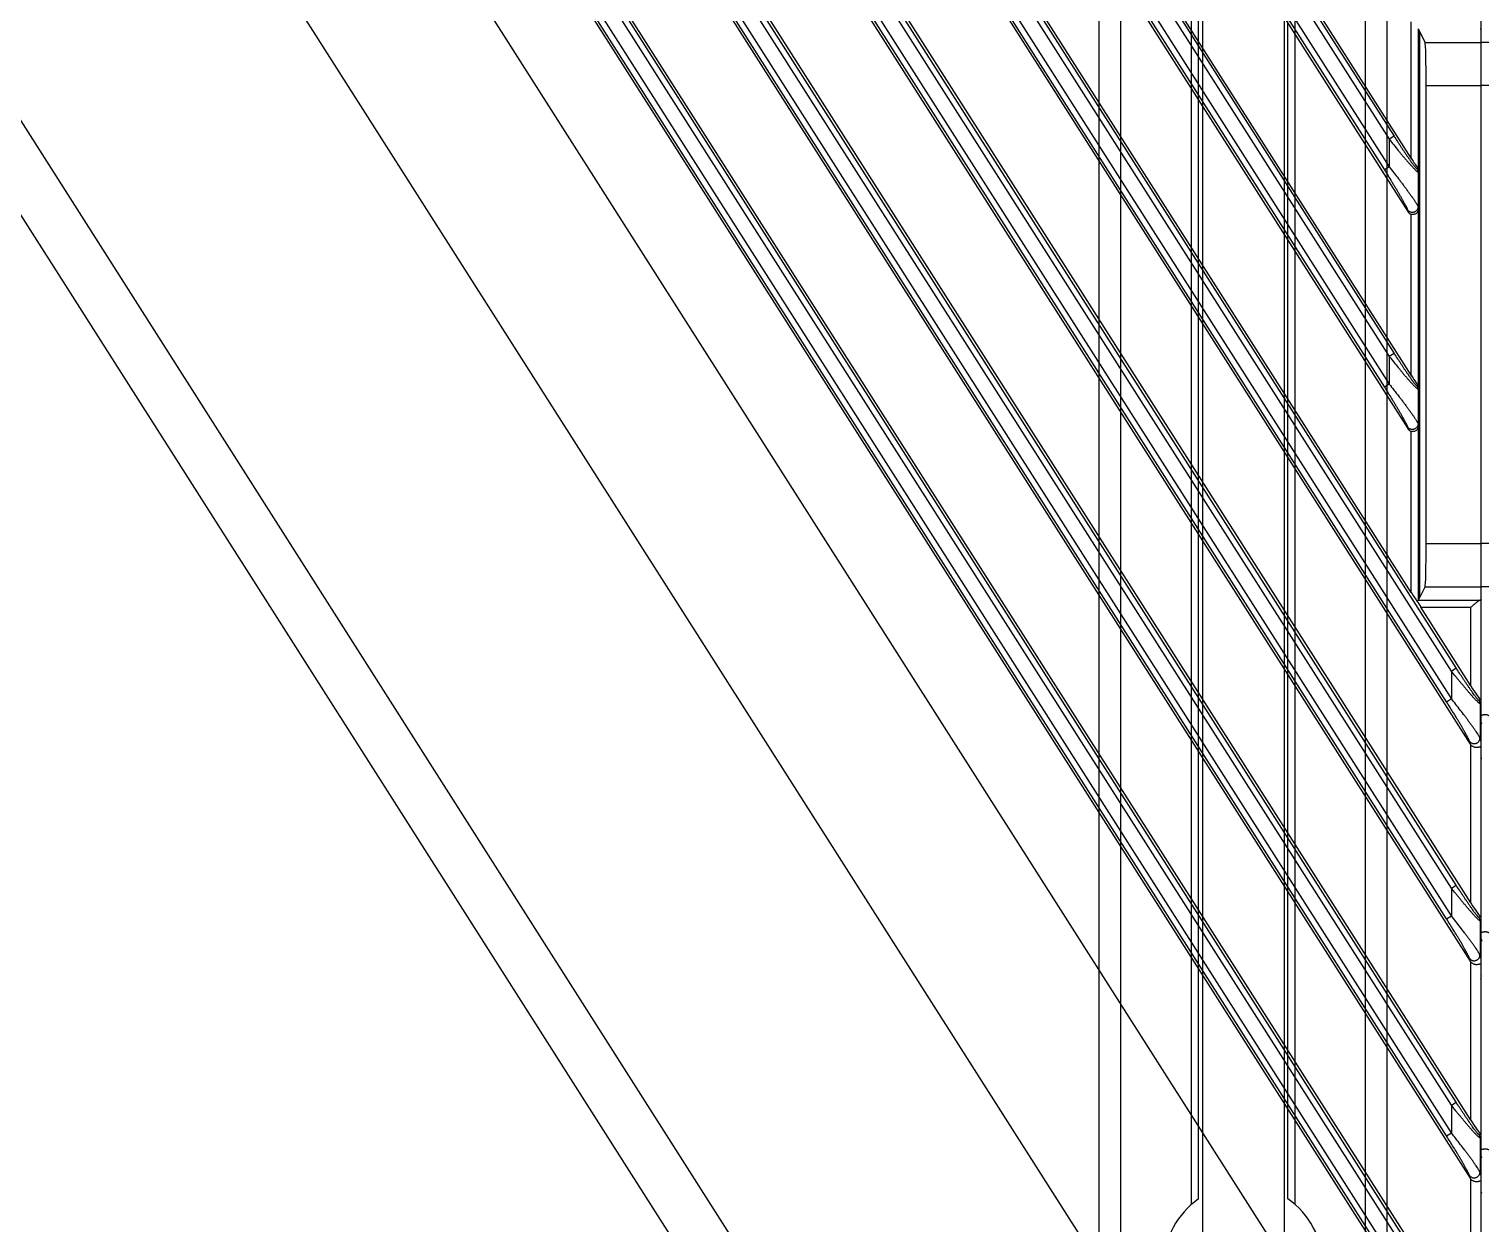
# Model space of a CAD drawing. Header units: millimetres. Extents: x 620 to 19791, y 2539 to 6969.
# Drawn here: x 16326.1 to 16427, y 4863.2 to 4946.1 of the extents above; entities that cross this region are included whole.
import ezdxf

# ---------------------------------------------------------------- set-up
doc = ezdxf.new("R2010")
doc.units = ezdxf.units.MM
doc.layers.add('02___PRT_ALL_AXES', color=7, linetype='Continuous')

# ---------------------------------------------------------------- blocks, each defined once
blk = doc.blocks.new('DTGFH')
at = {"color": 7, "linetype": 'Continuous'}
for p, q in [((8801.05, 4441.2), (8801.05, 4104.2)), ((9401.05, 4441.2), (9401.05, 4103.7)), ((9220.65, 4440.5), (9400.31, 4158.48)), ((9400.35, 4162.52), (9223.26, 4440.5)), ((9230.25, 4440.5), (9400.31, 4173.56)), ((9400.35, 4177.6), (9232.86, 4440.5)), ((9239.86, 4440.5), (9400.31, 4188.63)), ((9396.21, 4199.16), (9242.46, 4440.5)), ((9249.46, 4440.5), (9395.97, 4210.53)), ((9396.21, 4214.24), (9252.07, 4440.5)), ((9259.06, 4440.5), (9395.97, 4225.61)), ((9398.66, 4161.42), (9221.87, 4438.93)), ((9399, 4161.64), (9222.2, 4439.15)), ((9399, 4163.55), (9223.42, 4439.15)), ((9399.33, 4163.77), (9223.76, 4439.36)), ((9398.66, 4176.5), (9231.47, 4438.93)), ((9399, 4176.71), (9231.81, 4439.15)), ((9399, 4178.63), (9233.03, 4439.15)), ((9399.33, 4178.84), (9233.36, 4439.36)), ((9398.66, 4191.57), (9241.07, 4438.93)), ((9399, 4191.79), (9241.41, 4439.15)), ((9399, 4193.7), (9242.63, 4439.15)), ((9399.33, 4193.92), (9242.97, 4439.36)), ((9250.68, 4438.93), (9394.35, 4213.41)), ((9251.01, 4439.15), (9394.69, 4213.63)), ((9252.23, 4439.15), (9394.69, 4215.54)), ((9252.57, 4439.36), (9395.02, 4215.76)), ((9260.28, 4438.93), (9394.35, 4228.49)), ((9260.62, 4439.15), (9394.69, 4228.7)), ((9261.84, 4439.15), (9394.69, 4230.62)), ((9262.17, 4439.36), (9395.02, 4230.83)), ((9206.7, 4436.37), (9398.65, 4135.07)), ((9213.76, 4436.24), (9400.31, 4143.4)), ((9400.35, 4147.44), (9216.29, 4436.37)), ((9396.21, 4229.31), (9264.31, 4436.37)), ((9382.48, 4139.99), (9194.34, 4435.31)), ((9399.33, 4148.69), (9216.9, 4435.05)), ((9398.66, 4146.35), (9215.01, 4434.63)), ((9399, 4146.56), (9215.34, 4434.84)), ((9399, 4148.48), (9216.56, 4434.84)), ((9234.28, 4334.45), (9359.98, 4137.14)), ((9357.76, 4134.11), (9279.41, 4257.1)), ((9396.21, 4229.31), (9396.21, 4238.78)), ((9397.18, 4237.35), (9396.71, 4238.28)), ((9396.71, 4228.49), (9396.71, 4238.28)), ((8804.92, 4237.35), (8801.05, 4237.35)), ((9396.8, 4198.8), (9396.8, 4238.1)), ((9397.18, 4237.35), (9401.05, 4237.35)), ((8804.85, 4234.35), (8801.05, 4234.35)), ((9397.25, 4234.35), (9401.05, 4234.35)), ((9397.25, 4202.55), (9397.25, 4234.35)), ((9395.02, 4230.83), (9394.69, 4230.62)), ((9394.69, 4230.62), (9394.69, 4228.7)), ((9394.69, 4228.7), (9394.35, 4228.49)), ((9396.62, 4228.58), (9396.64, 4228.68)), ((9396.71, 4228.49), (9396.69, 4228.36)), ((9396.69, 4228.36), (9396.69, 4225.94)), ((9395.95, 4225.72), (9395.97, 4225.61)), ((9396.21, 4214.24), (9396.21, 4225.43)), ((9396.69, 4225.94), (9396.71, 4225.73)), ((9396.71, 4213.41), (9396.71, 4225.73)), ((9395.02, 4215.76), (9394.69, 4215.54)), ((9394.69, 4215.54), (9394.69, 4213.63)), ((9394.69, 4213.63), (9394.35, 4213.41)), ((9396.64, 4213.6), (9396.62, 4213.5)), ((9396.71, 4213.41), (9396.69, 4213.29)), ((9396.69, 4213.29), (9396.69, 4210.86)), ((9395.95, 4210.65), (9395.97, 4210.53)), ((9396.21, 4199.16), (9396.21, 4210.35)), ((9396.69, 4210.86), (9396.71, 4210.65)), ((9396.71, 4198.63), (9396.71, 4210.65)), ((8804.85, 4202.55), (8801.05, 4202.55)), ((9397.25, 4202.55), (9401.05, 4202.55)), ((8804.92, 4199.55), (8801.05, 4199.55)), ((9396.71, 4198.63), (9397.18, 4199.55)), ((9397.18, 4199.55), (9401.05, 4199.55)), ((9396.63, 4198.54), (9396.71, 4198.62)), ((9396.71, 4198.62), (9401.01, 4198.62)), ((9396.87, 4198.13), (9400.35, 4198.13)), ((9400.35, 4192.67), (9396.87, 4198.13)), ((9400.35, 4192.67), (9400.35, 4198.13)), ((9399, 4193.7), (9399.33, 4193.92)), ((9399, 4193.7), (9399, 4191.79)), ((9398.66, 4191.57), (9399, 4191.79)), ((9401.04, 4191.68), (9400.93, 4191.65)), ((9401.05, 4191.46), (9400.99, 4191.44)), ((9400.99, 4191.44), (9400.99, 4189.05)), ((8801.11, 4190.02), (8801.05, 4190.23)), ((9400.31, 4188.63), (9400.25, 4188.83)), ((9401.05, 4188.84), (9400.99, 4189.05)), ((9400.35, 4177.6), (9400.35, 4188.58)), ((8801.11, 4187.63), (8801.05, 4187.62)), ((9399, 4178.63), (9399.33, 4178.84)), ((9399, 4178.63), (9399, 4176.71)), ((9398.66, 4176.5), (9399, 4176.71)), ((9401.04, 4176.61), (9400.93, 4176.58)), ((9401.05, 4176.38), (9400.99, 4176.36)), ((9400.99, 4176.36), (9400.99, 4173.97)), ((8801.05, 4175.15), (8801.11, 4174.95)), ((9400.31, 4173.56), (9400.25, 4173.76)), ((9401.05, 4173.77), (9400.99, 4173.97)), ((9400.35, 4162.52), (9400.35, 4173.51)), ((8801.05, 4172.54), (8801.11, 4172.56)), ((9399, 4163.55), (9399.33, 4163.77)), ((9399, 4163.55), (9399, 4161.64)), ((9398.66, 4161.42), (9399, 4161.64)), ((9401.04, 4161.53), (9400.93, 4161.5)), ((9401.05, 4161.31), (9400.99, 4161.29)), ((9400.99, 4161.29), (9400.99, 4158.9)), ((8801.11, 4159.87), (8801.05, 4160.08)), ((9400.31, 4158.48), (9400.25, 4158.68)), ((9401.05, 4158.69), (9400.99, 4158.9)), ((9400.35, 4147.44), (9400.35, 4158.43)), ((8801.11, 4157.48), (8801.05, 4157.46))]:
    blk.add_line(p, q, dxfattribs=at)
for centre, radius, start, end in [((9396.29, 4228.36), 0.396, 0.208, 32.9741), ((9396.29, 4213.28), 0.396, 0.208, 32.9741), ((9400.59, 4191.44), 0.402, 0.1282, 32.3718), ((9400.59, 4176.36), 0.402, 0.1282, 32.3718), ((9400.59, 4161.29), 0.402, 0.1282, 32.3718)]:
    blk.add_arc(centre, radius, start, end, dxfattribs=at)
for centre, major_axis, ratio, start_param, end_param in [((8801.75, 4238.26), (0.7, 0), 0.052408, 2.812592, 3.141593), ((9396.21, 4238.27), (0.5, 0), 0.052408, 0.02618, 0.05236), ((9400.35, 4238.26), (0.7, 0), 0.052408, 0, 0.329), ((9397.17, 4234.35), (0, 3), 0.026186, -1.570796, -0.05236), ((9396.21, 4229.39), (-0.499, 0.789), 0.046753, -4.638574, -3.601913), ((9396.3, 4225.83), (-0.052, 0.405), 0.97951, -4.264838, -3.490965), ((9396.21, 4214.32), (-0.499, 0.789), 0.046753, -4.638574, -3.601913), ((9396.3, 4210.75), (-0.052, 0.405), 0.97951, -4.264838, -3.490965), ((9397.17, 4202.55), (0, 3), 0.026186, -3.089233, -1.570796), ((9396.21, 4199.24), (-0.499, 0.789), 0.046753, -4.638574, -3.652279), ((8801.75, 4198.64), (0.7, 0), 0.052408, 3.141593, 3.470593), ((9396.93, 4198.13), (-0.321, 0.499), 0.073624, 0.537273, 1.523567), ((9396.21, 4198.63), (0.5, 0), 0.052408, -0.05236, -0.02618), ((9400.35, 4198.64), (0.7, 0), 0.052408, -0.329, 0), ((9400.35, 4192.78), (-0.7, 1.1), 0.046753, -4.638574, -3.259594), ((9400.65, 4188.86), (-0.117, 0.402), 0.954439, -4.415997, -4.276035), ((9400.35, 4177.71), (-0.7, 1.1), 0.046753, -4.638574, -3.259594), ((9400.65, 4173.78), (-0.117, 0.402), 0.954439, -4.415997, -4.276035), ((9400.35, 4162.63), (-0.7, 1.1), 0.046753, -4.638574, -3.259594), ((9400.65, 4158.7), (-0.117, 0.402), 0.954439, -4.415997, -4.276035)]:
    blk.add_ellipse(centre, major_axis=major_axis, ratio=ratio, start_param=start_param, end_param=end_param, dxfattribs=at)
for points, knots in [([(9394.69, 4230.62), (9394.79, 4230.49), (9395, 4230.23), (9395.26, 4229.91), (9395.46, 4229.67), (9395.61, 4229.48), (9395.76, 4229.31), (9395.91, 4229.13), (9396.03, 4229), (9396.12, 4228.89), (9396.19, 4228.82), (9396.26, 4228.75), (9396.32, 4228.68), (9396.38, 4228.62), (9396.43, 4228.56), (9396.49, 4228.51), (9396.53, 4228.46), (9396.57, 4228.42), (9396.61, 4228.4), (9396.63, 4228.38), (9396.64, 4228.37), (9396.65, 4228.36), (9396.66, 4228.36), (9396.67, 4228.35), (9396.68, 4228.35), (9396.68, 4228.35), (9396.68, 4228.35), (9396.69, 4228.36), (9396.69, 4228.36), (9396.69, 4228.36)], [0, 0, 0, 0, 0.163599, 0.325517, 0.405208, 0.483611, 0.560291, 0.634699, 0.706102, 0.740385, 0.773533, 0.805367, 0.835691, 0.864271, 0.890851, 0.915138, 0.936821, 0.955575, 0.97109, 0.977548, 0.983108, 0.987753, 0.991491, 0.994362, 0.995508, 0.996494, 0.997369, 0.998198, 1, 1, 1, 1]), ([(9395.02, 4230.83), (9395.1, 4230.71), (9395.22, 4230.53), (9395.38, 4230.28), (9395.5, 4230.1), (9395.61, 4229.92), (9395.73, 4229.75), (9395.85, 4229.57), (9395.97, 4229.4), (9396.06, 4229.27), (9396.14, 4229.16), (9396.19, 4229.08), (9396.24, 4229.01), (9396.3, 4228.94), (9396.35, 4228.87), (9396.39, 4228.81), (9396.44, 4228.75), (9396.48, 4228.7), (9396.52, 4228.65), (9396.55, 4228.62), (9396.57, 4228.6), (9396.58, 4228.59), (9396.59, 4228.58), (9396.6, 4228.57), (9396.61, 4228.57), (9396.61, 4228.57), (9396.62, 4228.57), (9396.62, 4228.57), (9396.62, 4228.57), (9396.62, 4228.57), (9396.62, 4228.57), (9396.62, 4228.58)], [0, 0, 0, 0, 0.15694, 0.235083, 0.312792, 0.389889, 0.466133, 0.541222, 0.614757, 0.686184, 0.720877, 0.754726, 0.78758, 0.819246, 0.849499, 0.878053, 0.90457, 0.928641, 0.949798, 0.96753, 0.974953, 0.981338, 0.986644, 0.990849, 0.993984, 0.99519, 0.9962, 0.997085, 0.997946, 0.99889, 1, 1, 1, 1]), ([(9394.35, 4228.49), (9394.44, 4228.36), (9394.6, 4228.09), (9394.81, 4227.76), (9394.97, 4227.49), (9395.09, 4227.3), (9395.21, 4227.1), (9395.32, 4226.91), (9395.43, 4226.72), (9395.54, 4226.54), (9395.64, 4226.37), (9395.71, 4226.22), (9395.77, 4226.12), (9395.81, 4226.04), (9395.85, 4225.97), (9395.88, 4225.91), (9395.91, 4225.85), (9395.93, 4225.8), (9395.94, 4225.77), (9395.94, 4225.75), (9395.95, 4225.74), (9395.95, 4225.73), (9395.95, 4225.72)], [0, 0, 0, 0, 0.147854, 0.294636, 0.367264, 0.439153, 0.510088, 0.579799, 0.647935, 0.714028, 0.777425, 0.83718, 0.86528, 0.891898, 0.916748, 0.939475, 0.959663, 0.976821, 0.984101, 0.990427, 0.995741, 1, 1, 1, 1]), ([(9394.69, 4228.7), (9394.8, 4228.56), (9395.01, 4228.29), (9395.28, 4227.95), (9395.49, 4227.67), (9395.64, 4227.47), (9395.79, 4227.27), (9395.94, 4227.08), (9396.07, 4226.89), (9396.2, 4226.71), (9396.33, 4226.53), (9396.42, 4226.4), (9396.49, 4226.29), (9396.53, 4226.22), (9396.57, 4226.16), (9396.61, 4226.1), (9396.64, 4226.05), (9396.66, 4226.01), (9396.67, 4225.98), (9396.68, 4225.97), (9396.68, 4225.95), (9396.69, 4225.94), (9396.69, 4225.94)], [0, 0, 0, 0, 0.154445, 0.30727, 0.382534, 0.456692, 0.529432, 0.600377, 0.669045, 0.734822, 0.796897, 0.854183, 0.880595, 0.905226, 0.927827, 0.94811, 0.965769, 0.980485, 0.986646, 0.991965, 0.996419, 1, 1, 1, 1]), ([(9396.71, 4228.49), (9396.71, 4228.5), (9396.71, 4228.54), (9396.7, 4228.59), (9396.67, 4228.63), (9396.66, 4228.66), (9396.64, 4228.68)], [0, 0, 0, 0, 0.23991, 0.484403, 0.736695, 1, 1, 1, 1]), ([(9396.69, 4225.94), (9396.69, 4225.92), (9396.68, 4225.87), (9396.67, 4225.81), (9396.64, 4225.76), (9396.61, 4225.7), (9396.56, 4225.66), (9396.51, 4225.61), (9396.46, 4225.58), (9396.4, 4225.56), (9396.34, 4225.55), (9396.27, 4225.54), (9396.21, 4225.55), (9396.15, 4225.57), (9396.09, 4225.59), (9396.04, 4225.63), (9395.99, 4225.67), (9395.96, 4225.71), (9395.95, 4225.72)], [0, 0, 0, 0, 0.061771, 0.123674, 0.185724, 0.247974, 0.310429, 0.373081, 0.435901, 0.498841, 0.561846, 0.62485, 0.687789, 0.750605, 0.813254, 0.8757, 0.937956, 1, 1, 1, 1]), ([(9396.21, 4225.43), (9396.25, 4225.42), (9396.32, 4225.41), (9396.42, 4225.42), (9396.51, 4225.45), (9396.58, 4225.49), (9396.64, 4225.54), (9396.68, 4225.6), (9396.71, 4225.66), (9396.71, 4225.71), (9396.71, 4225.73)], [0, 0, 0, 0, 0.160899, 0.314742, 0.456494, 0.584742, 0.700638, 0.806545, 0.905309, 1, 1, 1, 1]), ([(9394.69, 4215.54), (9394.79, 4215.41), (9395, 4215.16), (9395.26, 4214.84), (9395.46, 4214.59), (9395.61, 4214.41), (9395.76, 4214.23), (9395.91, 4214.06), (9396.03, 4213.92), (9396.12, 4213.82), (9396.19, 4213.74), (9396.26, 4213.67), (9396.32, 4213.6), (9396.38, 4213.54), (9396.43, 4213.48), (9396.49, 4213.43), (9396.53, 4213.39), (9396.57, 4213.35), (9396.61, 4213.32), (9396.63, 4213.3), (9396.64, 4213.29), (9396.65, 4213.29), (9396.66, 4213.28), (9396.67, 4213.28), (9396.68, 4213.28), (9396.68, 4213.28), (9396.68, 4213.28), (9396.69, 4213.28), (9396.69, 4213.28), (9396.69, 4213.29)], [0, 0, 0, 0, 0.163599, 0.325517, 0.405208, 0.483611, 0.560291, 0.634699, 0.706102, 0.740385, 0.773533, 0.805367, 0.835691, 0.864271, 0.890851, 0.915138, 0.936821, 0.955575, 0.97109, 0.977548, 0.983108, 0.987753, 0.991491, 0.994362, 0.995508, 0.996494, 0.997369, 0.998198, 1, 1, 1, 1]), ([(9395.02, 4215.76), (9395.1, 4215.63), (9395.22, 4215.45), (9395.38, 4215.21), (9395.5, 4215.03), (9395.61, 4214.85), (9395.73, 4214.67), (9395.85, 4214.5), (9395.97, 4214.33), (9396.06, 4214.19), (9396.14, 4214.09), (9396.19, 4214.01), (9396.24, 4213.93), (9396.3, 4213.86), (9396.35, 4213.8), (9396.39, 4213.73), (9396.44, 4213.67), (9396.48, 4213.62), (9396.52, 4213.58), (9396.55, 4213.55), (9396.57, 4213.53), (9396.58, 4213.51), (9396.59, 4213.5), (9396.6, 4213.5), (9396.61, 4213.49), (9396.61, 4213.49), (9396.62, 4213.49), (9396.62, 4213.49), (9396.62, 4213.49), (9396.62, 4213.5), (9396.62, 4213.5), (9396.62, 4213.5)], [0, 0, 0, 0, 0.15694, 0.235083, 0.312792, 0.389889, 0.466133, 0.541222, 0.614757, 0.686184, 0.720877, 0.754726, 0.78758, 0.819246, 0.849499, 0.878053, 0.90457, 0.928641, 0.949798, 0.96753, 0.974953, 0.981338, 0.986644, 0.990849, 0.993984, 0.99519, 0.9962, 0.997085, 0.997946, 0.99889, 1, 1, 1, 1]), ([(9394.35, 4213.41), (9394.44, 4213.28), (9394.6, 4213.01), (9394.81, 4212.68), (9394.97, 4212.42), (9395.09, 4212.22), (9395.21, 4212.03), (9395.32, 4211.84), (9395.43, 4211.65), (9395.54, 4211.47), (9395.64, 4211.29), (9395.71, 4211.15), (9395.77, 4211.04), (9395.81, 4210.97), (9395.85, 4210.9), (9395.88, 4210.83), (9395.91, 4210.77), (9395.93, 4210.73), (9395.94, 4210.7), (9395.94, 4210.68), (9395.95, 4210.66), (9395.95, 4210.65), (9395.95, 4210.65)], [0, 0, 0, 0, 0.147854, 0.294636, 0.367264, 0.439153, 0.510088, 0.579799, 0.647935, 0.714028, 0.777425, 0.83718, 0.86528, 0.891898, 0.916748, 0.939475, 0.959663, 0.976821, 0.984101, 0.990427, 0.995741, 1, 1, 1, 1]), ([(9394.69, 4213.63), (9394.8, 4213.49), (9395.01, 4213.21), (9395.28, 4212.87), (9395.49, 4212.6), (9395.64, 4212.4), (9395.79, 4212.2), (9395.94, 4212), (9396.07, 4211.81), (9396.2, 4211.63), (9396.33, 4211.46), (9396.42, 4211.32), (9396.49, 4211.22), (9396.53, 4211.15), (9396.57, 4211.08), (9396.61, 4211.02), (9396.64, 4210.97), (9396.66, 4210.93), (9396.67, 4210.91), (9396.68, 4210.89), (9396.68, 4210.88), (9396.69, 4210.87), (9396.69, 4210.86)], [0, 0, 0, 0, 0.154445, 0.30727, 0.382534, 0.456692, 0.529432, 0.600377, 0.669045, 0.734822, 0.796897, 0.854183, 0.880595, 0.905226, 0.927827, 0.94811, 0.965769, 0.980485, 0.986646, 0.991965, 0.996419, 1, 1, 1, 1]), ([(9396.71, 4213.41), (9396.71, 4213.43), (9396.71, 4213.46), (9396.7, 4213.51), (9396.67, 4213.56), (9396.66, 4213.59), (9396.64, 4213.6)], [0, 0, 0, 0, 0.23991, 0.484403, 0.736695, 1, 1, 1, 1]), ([(9396.69, 4210.86), (9396.69, 4210.84), (9396.68, 4210.8), (9396.67, 4210.74), (9396.64, 4210.68), (9396.61, 4210.63), (9396.56, 4210.58), (9396.51, 4210.54), (9396.46, 4210.51), (9396.4, 4210.49), (9396.34, 4210.47), (9396.27, 4210.47), (9396.21, 4210.48), (9396.15, 4210.49), (9396.09, 4210.52), (9396.04, 4210.55), (9395.99, 4210.6), (9395.96, 4210.63), (9395.95, 4210.65)], [0, 0, 0, 0, 0.061771, 0.123674, 0.185724, 0.247974, 0.310429, 0.373081, 0.435901, 0.498841, 0.561846, 0.62485, 0.687789, 0.750605, 0.813254, 0.8757, 0.937956, 1, 1, 1, 1]), ([(9396.21, 4210.35), (9396.25, 4210.35), (9396.32, 4210.34), (9396.42, 4210.35), (9396.51, 4210.38), (9396.58, 4210.42), (9396.64, 4210.47), (9396.68, 4210.53), (9396.71, 4210.59), (9396.71, 4210.63), (9396.71, 4210.65)], [0, 0, 0, 0, 0.160899, 0.314742, 0.456494, 0.584742, 0.700638, 0.806545, 0.905309, 1, 1, 1, 1]), ([(9401.01, 4198.62), (9401.01, 4198.62), (9401, 4198.62), (9400.99, 4198.62), (9400.97, 4198.61), (9400.95, 4198.6), (9400.93, 4198.59), (9400.89, 4198.56), (9400.85, 4198.54), (9400.8, 4198.5), (9400.73, 4198.44), (9400.63, 4198.37), (9400.54, 4198.29), (9400.45, 4198.21), (9400.38, 4198.15), (9400.35, 4198.13)], [0, 0, 0, 0, 0.013463, 0.028958, 0.046471, 0.065932, 0.110248, 0.160922, 0.216933, 0.277361, 0.408429, 0.549248, 0.696374, 0.84732, 1, 1, 1, 1]), ([(9400.93, 4191.65), (9400.93, 4191.65), (9400.92, 4191.65), (9400.92, 4191.65), (9400.91, 4191.66), (9400.9, 4191.66), (9400.89, 4191.67), (9400.88, 4191.68), (9400.87, 4191.69), (9400.85, 4191.71), (9400.83, 4191.73), (9400.8, 4191.77), (9400.76, 4191.82), (9400.72, 4191.87), (9400.67, 4191.93), (9400.62, 4192), (9400.55, 4192.09), (9400.47, 4192.21), (9400.36, 4192.37), (9400.25, 4192.53), (9400.14, 4192.69), (9400.02, 4192.86), (9399.91, 4193.03), (9399.79, 4193.21), (9399.68, 4193.38), (9399.52, 4193.62), (9399.41, 4193.8), (9399.33, 4193.92)], [0, 0, 0, 0, 0.001988, 0.003277, 0.004801, 0.008605, 0.013451, 0.019328, 0.026206, 0.034036, 0.042764, 0.062675, 0.085465, 0.110691, 0.137955, 0.166932, 0.197336, 0.261568, 0.329268, 0.399486, 0.471568, 0.545042, 0.619552, 0.694837, 0.77068, 0.84692, 1, 1, 1, 1]), ([(9400.99, 4191.44), (9400.99, 4191.44), (9400.98, 4191.44), (9400.97, 4191.44), (9400.96, 4191.45), (9400.95, 4191.45), (9400.94, 4191.46), (9400.92, 4191.48), (9400.89, 4191.5), (9400.85, 4191.54), (9400.81, 4191.58), (9400.76, 4191.63), (9400.7, 4191.69), (9400.65, 4191.74), (9400.56, 4191.83), (9400.46, 4191.95), (9400.32, 4192.1), (9400.19, 4192.26), (9400.04, 4192.43), (9399.9, 4192.6), (9399.75, 4192.78), (9399.6, 4192.96), (9399.45, 4193.14), (9399.25, 4193.39), (9399.1, 4193.58), (9399, 4193.7)], [0, 0, 0, 0, 0.002036, 0.004765, 0.008306, 0.012701, 0.017956, 0.024063, 0.038745, 0.05652, 0.077106, 0.100208, 0.125538, 0.152825, 0.181822, 0.244102, 0.310933, 0.381227, 0.454167, 0.529124, 0.605619, 0.683271, 0.76177, 0.840872, 1, 1, 1, 1]), ([(9400.99, 4189.05), (9400.99, 4189.05), (9400.98, 4189.06), (9400.97, 4189.09), (9400.95, 4189.13), (9400.92, 4189.18), (9400.89, 4189.23), (9400.85, 4189.3), (9400.79, 4189.39), (9400.71, 4189.51), (9400.6, 4189.67), (9400.48, 4189.84), (9400.35, 4190.02), (9400.21, 4190.21), (9400.07, 4190.4), (9399.88, 4190.66), (9399.62, 4190.99), (9399.31, 4191.39), (9399.1, 4191.65), (9399, 4191.79)], [0, 0, 0, 0, 0.00509, 0.010986, 0.025069, 0.041978, 0.061422, 0.083117, 0.106791, 0.15915, 0.216898, 0.278823, 0.34401, 0.411766, 0.481566, 0.552988, 0.699417, 0.848964, 1, 1, 1, 1]), ([(9400.25, 4188.83), (9400.25, 4188.84), (9400.25, 4188.85), (9400.24, 4188.88), (9400.22, 4188.92), (9400.2, 4188.98), (9400.17, 4189.04), (9400.13, 4189.11), (9400.08, 4189.2), (9400.01, 4189.34), (9399.92, 4189.5), (9399.82, 4189.67), (9399.72, 4189.85), (9399.61, 4190.04), (9399.5, 4190.22), (9399.34, 4190.48), (9399.15, 4190.8), (9398.91, 4191.18), (9398.74, 4191.44), (9398.66, 4191.57)], [0, 0, 0, 0, 0.005901, 0.012735, 0.028952, 0.048163, 0.069902, 0.093761, 0.1194, 0.174923, 0.234768, 0.297789, 0.363198, 0.430435, 0.499095, 0.568871, 0.710853, 0.85493, 1, 1, 1, 1]), ([(9401.05, 4191.69), (9401.05, 4191.69), (9401.05, 4191.68), (9401.05, 4191.68), (9401.05, 4191.68), (9401.05, 4191.68), (9401.04, 4191.68), (9401.04, 4191.68), (9401.04, 4191.68), (9401.04, 4191.68), (9401.04, 4191.68)], [0, 0, 0, 0, 0.134296, 0.239838, 0.325336, 0.408088, 0.50825, 0.637794, 0.80127, 1, 1, 1, 1]), ([(8801.75, 4190.49), (8801.73, 4190.51), (8801.7, 4190.54), (8801.64, 4190.58), (8801.58, 4190.62), (8801.51, 4190.64), (8801.45, 4190.66), (8801.38, 4190.66), (8801.32, 4190.66), (8801.27, 4190.66), (8801.23, 4190.65), (8801.2, 4190.65), (8801.17, 4190.64), (8801.14, 4190.63), (8801.12, 4190.62), (8801.11, 4190.62), (8801.09, 4190.62), (8801.08, 4190.61), (8801.07, 4190.61), (8801.06, 4190.62), (8801.06, 4190.62), (8801.05, 4190.63), (8801.05, 4190.64), (8801.05, 4190.65), (8801.05, 4190.66)], [0, 0, 0, 0, 0.092092, 0.18383, 0.274482, 0.363041, 0.448376, 0.529457, 0.605459, 0.675766, 0.739913, 0.769539, 0.797439, 0.847676, 0.869774, 0.889641, 0.907107, 0.922074, 0.934647, 0.945489, 0.956057, 0.968087, 0.982675, 1, 1, 1, 1]), ([(9400.25, 4188.83), (9400.27, 4188.82), (9400.29, 4188.78), (9400.34, 4188.74), (9400.39, 4188.71), (9400.45, 4188.68), (9400.51, 4188.67), (9400.57, 4188.66), (9400.64, 4188.67), (9400.7, 4188.68), (9400.76, 4188.7), (9400.81, 4188.73), (9400.86, 4188.77), (9400.91, 4188.82), (9400.94, 4188.87), (9400.97, 4188.93), (9400.98, 4188.99), (9400.99, 4189.03), (9400.99, 4189.05)], [0, 0, 0, 0, 0.061114, 0.122614, 0.184534, 0.246921, 0.309743, 0.372937, 0.436398, 0.5, 0.563602, 0.627063, 0.690257, 0.753079, 0.815466, 0.877386, 0.938886, 1, 1, 1, 1]), ([(9400.35, 4188.58), (9400.36, 4188.57), (9400.4, 4188.53), (9400.46, 4188.49), (9400.52, 4188.46), (9400.58, 4188.43), (9400.65, 4188.42), (9400.71, 4188.41), (9400.77, 4188.41), (9400.83, 4188.41), (9400.87, 4188.42), (9400.9, 4188.43), (9400.93, 4188.43), (9400.95, 4188.44), (9400.98, 4188.45), (9400.99, 4188.45), (9401, 4188.45), (9401.02, 4188.46), (9401.03, 4188.46), (9401.03, 4188.45), (9401.04, 4188.45), (9401.05, 4188.44), (9401.05, 4188.43), (9401.05, 4188.42), (9401.05, 4188.41)], [0, 0, 0, 0, 0.092092, 0.18383, 0.274482, 0.363041, 0.448376, 0.529457, 0.605459, 0.675766, 0.739913, 0.769539, 0.797439, 0.847676, 0.869774, 0.889641, 0.907107, 0.922074, 0.934647, 0.945489, 0.956057, 0.968087, 0.982675, 1, 1, 1, 1]), ([(8801.05, 4187.39), (8801.05, 4187.39), (8801.05, 4187.39), (8801.05, 4187.39), (8801.05, 4187.39), (8801.05, 4187.39), (8801.05, 4187.39), (8801.06, 4187.39), (8801.06, 4187.39), (8801.06, 4187.39), (8801.06, 4187.39)], [0, 0, 0, 0, 0.134296, 0.239838, 0.325336, 0.408088, 0.50825, 0.637794, 0.80127, 1, 1, 1, 1]), ([(9400.93, 4176.58), (9400.93, 4176.58), (9400.92, 4176.58), (9400.92, 4176.58), (9400.91, 4176.58), (9400.9, 4176.59), (9400.89, 4176.59), (9400.88, 4176.61), (9400.87, 4176.62), (9400.85, 4176.63), (9400.83, 4176.66), (9400.8, 4176.7), (9400.76, 4176.74), (9400.72, 4176.8), (9400.67, 4176.86), (9400.62, 4176.92), (9400.55, 4177.02), (9400.47, 4177.14), (9400.36, 4177.29), (9400.25, 4177.45), (9400.14, 4177.62), (9400.02, 4177.78), (9399.91, 4177.96), (9399.79, 4178.13), (9399.68, 4178.31), (9399.52, 4178.54), (9399.41, 4178.72), (9399.33, 4178.84)], [0, 0, 0, 0, 0.001988, 0.003277, 0.004801, 0.008605, 0.013451, 0.019328, 0.026206, 0.034036, 0.042764, 0.062675, 0.085465, 0.110691, 0.137955, 0.166932, 0.197336, 0.261568, 0.329268, 0.399486, 0.471568, 0.545042, 0.619552, 0.694837, 0.77068, 0.84692, 1, 1, 1, 1]), ([(9400.99, 4176.36), (9400.99, 4176.36), (9400.98, 4176.36), (9400.97, 4176.37), (9400.96, 4176.37), (9400.95, 4176.38), (9400.94, 4176.39), (9400.92, 4176.4), (9400.89, 4176.43), (9400.85, 4176.46), (9400.81, 4176.51), (9400.76, 4176.55), (9400.7, 4176.61), (9400.65, 4176.67), (9400.56, 4176.76), (9400.46, 4176.88), (9400.32, 4177.03), (9400.19, 4177.19), (9400.04, 4177.35), (9399.9, 4177.53), (9399.75, 4177.7), (9399.6, 4177.88), (9399.45, 4178.07), (9399.25, 4178.31), (9399.1, 4178.5), (9399, 4178.63)], [0, 0, 0, 0, 0.002036, 0.004765, 0.008306, 0.012701, 0.017956, 0.024063, 0.038745, 0.05652, 0.077106, 0.100208, 0.125538, 0.152825, 0.181822, 0.244102, 0.310933, 0.381227, 0.454167, 0.529124, 0.605619, 0.683271, 0.76177, 0.840872, 1, 1, 1, 1]), ([(9400.99, 4173.97), (9400.99, 4173.98), (9400.98, 4173.99), (9400.97, 4174.01), (9400.95, 4174.05), (9400.92, 4174.1), (9400.89, 4174.16), (9400.85, 4174.22), (9400.79, 4174.31), (9400.71, 4174.44), (9400.6, 4174.6), (9400.48, 4174.77), (9400.35, 4174.95), (9400.21, 4175.13), (9400.07, 4175.32), (9399.88, 4175.58), (9399.62, 4175.91), (9399.31, 4176.31), (9399.1, 4176.58), (9399, 4176.71)], [0, 0, 0, 0, 0.00509, 0.010986, 0.025069, 0.041978, 0.061422, 0.083117, 0.106791, 0.15915, 0.216898, 0.278823, 0.34401, 0.411766, 0.481566, 0.552988, 0.699417, 0.848964, 1, 1, 1, 1]), ([(9400.25, 4173.76), (9400.25, 4173.76), (9400.25, 4173.78), (9400.24, 4173.81), (9400.22, 4173.85), (9400.2, 4173.9), (9400.17, 4173.96), (9400.13, 4174.03), (9400.08, 4174.13), (9400.01, 4174.26), (9399.92, 4174.42), (9399.82, 4174.6), (9399.72, 4174.78), (9399.61, 4174.96), (9399.5, 4175.15), (9399.34, 4175.4), (9399.15, 4175.72), (9398.91, 4176.11), (9398.74, 4176.37), (9398.66, 4176.5)], [0, 0, 0, 0, 0.005901, 0.012735, 0.028952, 0.048163, 0.069902, 0.093761, 0.1194, 0.174923, 0.234768, 0.297789, 0.363198, 0.430435, 0.499095, 0.568871, 0.710853, 0.85493, 1, 1, 1, 1]), ([(9401.05, 4176.61), (9401.05, 4176.61), (9401.05, 4176.61), (9401.05, 4176.61), (9401.05, 4176.61), (9401.05, 4176.6), (9401.04, 4176.6), (9401.04, 4176.61), (9401.04, 4176.61), (9401.04, 4176.61), (9401.04, 4176.61)], [0, 0, 0, 0, 0.134296, 0.239838, 0.325336, 0.408088, 0.50825, 0.637794, 0.80127, 1, 1, 1, 1]), ([(8801.75, 4175.41), (8801.73, 4175.43), (8801.7, 4175.46), (8801.64, 4175.51), (8801.58, 4175.54), (8801.51, 4175.56), (8801.45, 4175.58), (8801.38, 4175.59), (8801.32, 4175.59), (8801.27, 4175.58), (8801.23, 4175.58), (8801.2, 4175.57), (8801.17, 4175.56), (8801.14, 4175.56), (8801.12, 4175.55), (8801.11, 4175.54), (8801.09, 4175.54), (8801.08, 4175.54), (8801.07, 4175.54), (8801.06, 4175.54), (8801.06, 4175.55), (8801.05, 4175.56), (8801.05, 4175.57), (8801.05, 4175.58), (8801.05, 4175.58)], [0, 0, 0, 0, 0.092092, 0.18383, 0.274482, 0.363041, 0.448376, 0.529457, 0.605459, 0.675766, 0.739913, 0.769539, 0.797439, 0.847676, 0.869774, 0.889641, 0.907107, 0.922074, 0.934647, 0.945489, 0.956057, 0.968087, 0.982675, 1, 1, 1, 1]), ([(9400.25, 4173.76), (9400.27, 4173.74), (9400.29, 4173.71), (9400.34, 4173.67), (9400.39, 4173.63), (9400.45, 4173.61), (9400.51, 4173.59), (9400.57, 4173.59), (9400.64, 4173.59), (9400.7, 4173.6), (9400.76, 4173.63), (9400.81, 4173.66), (9400.86, 4173.7), (9400.91, 4173.74), (9400.94, 4173.79), (9400.97, 4173.85), (9400.98, 4173.91), (9400.99, 4173.95), (9400.99, 4173.97)], [0, 0, 0, 0, 0.061114, 0.122614, 0.184534, 0.246921, 0.309743, 0.372937, 0.436398, 0.5, 0.563602, 0.627063, 0.690257, 0.753079, 0.815466, 0.877386, 0.938886, 1, 1, 1, 1]), ([(9400.35, 4173.51), (9400.36, 4173.49), (9400.4, 4173.46), (9400.46, 4173.41), (9400.52, 4173.38), (9400.58, 4173.36), (9400.65, 4173.34), (9400.71, 4173.33), (9400.77, 4173.33), (9400.83, 4173.34), (9400.87, 4173.34), (9400.9, 4173.35), (9400.93, 4173.36), (9400.95, 4173.36), (9400.98, 4173.37), (9400.99, 4173.38), (9401, 4173.38), (9401.02, 4173.38), (9401.03, 4173.38), (9401.03, 4173.38), (9401.04, 4173.37), (9401.05, 4173.36), (9401.05, 4173.35), (9401.05, 4173.34), (9401.05, 4173.34)], [0, 0, 0, 0, 0.092092, 0.18383, 0.274482, 0.363041, 0.448376, 0.529457, 0.605459, 0.675766, 0.739913, 0.769539, 0.797439, 0.847676, 0.869774, 0.889641, 0.907107, 0.922074, 0.934647, 0.945489, 0.956057, 0.968087, 0.982675, 1, 1, 1, 1]), ([(8801.05, 4172.31), (8801.05, 4172.31), (8801.05, 4172.31), (8801.05, 4172.31), (8801.05, 4172.32), (8801.05, 4172.32), (8801.05, 4172.32), (8801.06, 4172.31), (8801.06, 4172.31), (8801.06, 4172.31), (8801.06, 4172.31)], [0, 0, 0, 0, 0.134296, 0.239838, 0.325336, 0.408088, 0.50825, 0.637794, 0.80127, 1, 1, 1, 1]), ([(9400.99, 4161.29), (9400.99, 4161.29), (9400.98, 4161.29), (9400.97, 4161.29), (9400.96, 4161.29), (9400.95, 4161.3), (9400.94, 4161.31), (9400.92, 4161.33), (9400.89, 4161.35), (9400.85, 4161.39), (9400.81, 4161.43), (9400.76, 4161.48), (9400.7, 4161.53), (9400.65, 4161.59), (9400.56, 4161.68), (9400.46, 4161.8), (9400.32, 4161.95), (9400.19, 4162.11), (9400.04, 4162.28), (9399.9, 4162.45), (9399.75, 4162.63), (9399.6, 4162.81), (9399.45, 4162.99), (9399.25, 4163.24), (9399.1, 4163.43), (9399, 4163.55)], [0, 0, 0, 0, 0.002036, 0.004765, 0.008306, 0.012701, 0.017956, 0.024063, 0.038745, 0.05652, 0.077106, 0.100208, 0.125538, 0.152825, 0.181822, 0.244102, 0.310933, 0.381227, 0.454167, 0.529124, 0.605619, 0.683271, 0.76177, 0.840872, 1, 1, 1, 1]), ([(9400.93, 4161.5), (9400.93, 4161.5), (9400.92, 4161.5), (9400.92, 4161.5), (9400.91, 4161.51), (9400.9, 4161.51), (9400.89, 4161.52), (9400.88, 4161.53), (9400.87, 4161.54), (9400.85, 4161.56), (9400.83, 4161.58), (9400.8, 4161.62), (9400.76, 4161.67), (9400.72, 4161.72), (9400.67, 4161.78), (9400.62, 4161.85), (9400.55, 4161.94), (9400.47, 4162.06), (9400.36, 4162.22), (9400.25, 4162.37), (9400.14, 4162.54), (9400.02, 4162.71), (9399.91, 4162.88), (9399.79, 4163.06), (9399.68, 4163.23), (9399.52, 4163.47), (9399.41, 4163.65), (9399.33, 4163.77)], [0, 0, 0, 0, 0.001988, 0.003277, 0.004801, 0.008605, 0.013451, 0.019328, 0.026206, 0.034036, 0.042764, 0.062675, 0.085465, 0.110691, 0.137955, 0.166932, 0.197336, 0.261568, 0.329268, 0.399486, 0.471568, 0.545042, 0.619552, 0.694837, 0.77068, 0.84692, 1, 1, 1, 1]), ([(9400.99, 4158.9), (9400.99, 4158.9), (9400.98, 4158.91), (9400.97, 4158.94), (9400.95, 4158.98), (9400.92, 4159.03), (9400.89, 4159.08), (9400.85, 4159.14), (9400.79, 4159.24), (9400.71, 4159.36), (9400.6, 4159.52), (9400.48, 4159.69), (9400.35, 4159.87), (9400.21, 4160.06), (9400.07, 4160.25), (9399.88, 4160.51), (9399.62, 4160.84), (9399.31, 4161.24), (9399.1, 4161.5), (9399, 4161.64)], [0, 0, 0, 0, 0.00509, 0.010986, 0.025069, 0.041978, 0.061422, 0.083117, 0.106791, 0.15915, 0.216898, 0.278823, 0.34401, 0.411766, 0.481566, 0.552988, 0.699417, 0.848964, 1, 1, 1, 1]), ([(9401.05, 4161.54), (9401.05, 4161.53), (9401.05, 4161.53), (9401.05, 4161.53), (9401.05, 4161.53), (9401.05, 4161.53), (9401.04, 4161.53), (9401.04, 4161.53), (9401.04, 4161.53), (9401.04, 4161.53), (9401.04, 4161.53)], [0, 0, 0, 0, 0.134296, 0.239838, 0.325336, 0.408088, 0.50825, 0.637794, 0.80127, 1, 1, 1, 1]), ([(9400.25, 4158.68), (9400.25, 4158.69), (9400.25, 4158.7), (9400.24, 4158.73), (9400.22, 4158.77), (9400.2, 4158.83), (9400.17, 4158.89), (9400.13, 4158.95), (9400.08, 4159.05), (9400.01, 4159.18), (9399.92, 4159.35), (9399.82, 4159.52), (9399.72, 4159.7), (9399.61, 4159.88), (9399.5, 4160.07), (9399.34, 4160.33), (9399.15, 4160.65), (9398.91, 4161.03), (9398.74, 4161.29), (9398.66, 4161.42)], [0, 0, 0, 0, 0.005901, 0.012735, 0.028952, 0.048163, 0.069902, 0.093761, 0.1194, 0.174923, 0.234768, 0.297789, 0.363198, 0.430435, 0.499095, 0.568871, 0.710853, 0.85493, 1, 1, 1, 1]), ([(8801.75, 4160.34), (8801.73, 4160.36), (8801.7, 4160.39), (8801.64, 4160.43), (8801.58, 4160.47), (8801.51, 4160.49), (8801.45, 4160.5), (8801.38, 4160.51), (8801.32, 4160.51), (8801.27, 4160.51), (8801.23, 4160.5), (8801.2, 4160.49), (8801.17, 4160.49), (8801.14, 4160.48), (8801.12, 4160.47), (8801.11, 4160.47), (8801.09, 4160.47), (8801.08, 4160.46), (8801.07, 4160.46), (8801.06, 4160.47), (8801.06, 4160.47), (8801.05, 4160.48), (8801.05, 4160.49), (8801.05, 4160.5), (8801.05, 4160.51)], [0, 0, 0, 0, 0.092092, 0.18383, 0.274482, 0.363041, 0.448376, 0.529457, 0.605459, 0.675766, 0.739913, 0.769539, 0.797439, 0.847676, 0.869774, 0.889641, 0.907107, 0.922074, 0.934647, 0.945489, 0.956057, 0.968087, 0.982675, 1, 1, 1, 1]), ([(9400.25, 4158.68), (9400.27, 4158.67), (9400.29, 4158.63), (9400.34, 4158.59), (9400.39, 4158.56), (9400.45, 4158.53), (9400.51, 4158.52), (9400.57, 4158.51), (9400.64, 4158.51), (9400.7, 4158.53), (9400.76, 4158.55), (9400.81, 4158.58), (9400.86, 4158.62), (9400.91, 4158.67), (9400.94, 4158.72), (9400.97, 4158.78), (9400.98, 4158.83), (9400.99, 4158.88), (9400.99, 4158.9)], [0, 0, 0, 0, 0.061114, 0.122614, 0.184534, 0.246921, 0.309743, 0.372937, 0.436398, 0.5, 0.563602, 0.627063, 0.690257, 0.753079, 0.815466, 0.877386, 0.938886, 1, 1, 1, 1]), ([(9400.35, 4158.43), (9400.36, 4158.41), (9400.4, 4158.38), (9400.46, 4158.34), (9400.52, 4158.3), (9400.58, 4158.28), (9400.65, 4158.27), (9400.71, 4158.26), (9400.77, 4158.26), (9400.83, 4158.26), (9400.87, 4158.27), (9400.9, 4158.28), (9400.93, 4158.28), (9400.95, 4158.29), (9400.98, 4158.3), (9400.99, 4158.3), (9401, 4158.3), (9401.02, 4158.31), (9401.03, 4158.31), (9401.03, 4158.3), (9401.04, 4158.3), (9401.05, 4158.29), (9401.05, 4158.28), (9401.05, 4158.27), (9401.05, 4158.26)], [0, 0, 0, 0, 0.092092, 0.18383, 0.274482, 0.363041, 0.448376, 0.529457, 0.605459, 0.675766, 0.739913, 0.769539, 0.797439, 0.847676, 0.869774, 0.889641, 0.907107, 0.922074, 0.934647, 0.945489, 0.956057, 0.968087, 0.982675, 1, 1, 1, 1]), ([(8801.05, 4157.23), (8801.05, 4157.24), (8801.05, 4157.24), (8801.05, 4157.24), (8801.05, 4157.24), (8801.05, 4157.24), (8801.05, 4157.24), (8801.06, 4157.24), (8801.06, 4157.24), (8801.06, 4157.24), (8801.06, 4157.24)], [0, 0, 0, 0, 0.134285, 0.239811, 0.32531, 0.408071, 0.508221, 0.637767, 0.801257, 1, 1, 1, 1])]:
    blk.add_open_spline(points, degree=3, knots=knots, dxfattribs=at)
blk = doc.blocks.new('*U116')
blk.add_blockref('DTGFH', (-9101.05, -4276.2))
blk = doc.blocks.new('*U117')
at = {"color": 0, "linetype": 'ByBlock', "lineweight": -2, "transparency": 16777216}
for p in [(1800, 1012.5), (2400, 1012.5)]:
    blk.add_blockref('*U116', p, dxfattribs=at)
blk = doc.blocks.new('rygj')
at = {"color": 114, "linetype": 'Continuous', "true_color": 0x139b48}
for p, q in [((4442.06, 3171.65), (5101.06, 3171.65)), ((4442.06, 3170.15), (5101.06, 3170.15)), ((4495.01, 3165.25), (5068.7, 3165.25)), ((4495.4, 3164.75), (5068.31, 3164.75)), ((4495.01, 3158.05), (5068.7, 3158.05)), ((4495.4, 3158.55), (5068.31, 3158.55)), ((4442.06, 3153.15), (5101.06, 3153.15)), ((4442.06, 3151.65), (5101.06, 3151.65))]:
    blk.add_line(p, q, dxfattribs=at)
for start, end in [(34.3077, 90), (270, 325.6923)]:
    blk.add_arc((4490.86, 3161.65), 5.5, start, end, dxfattribs=at)
at = {"layer": '02___PRT_ALL_AXES', "color": 114, "linetype": 'Continuous', "true_color": 0x139b48}
for p, q in [((5068.14, 3164.49), (4464.57, 3164.49)), ((5068.14, 3158.81), (4464.57, 3158.81))]:
    blk.add_line(p, q, dxfattribs=at)
blk = doc.blocks.new('ryfh')
at = {"rotation": 90}
blk.add_blockref('rygj', (11445.27, 369.86), dxfattribs=at)

msp = doc.modelspace()

# ---------------------------------------------------------------- block references
for name, p in [('*U117', (14326.96016, 3971.56341)), ('ryfh', (8126.83352, -0.35097))]:
    msp.add_blockref(name, p)

doc.saveas('drawing.dxf')
